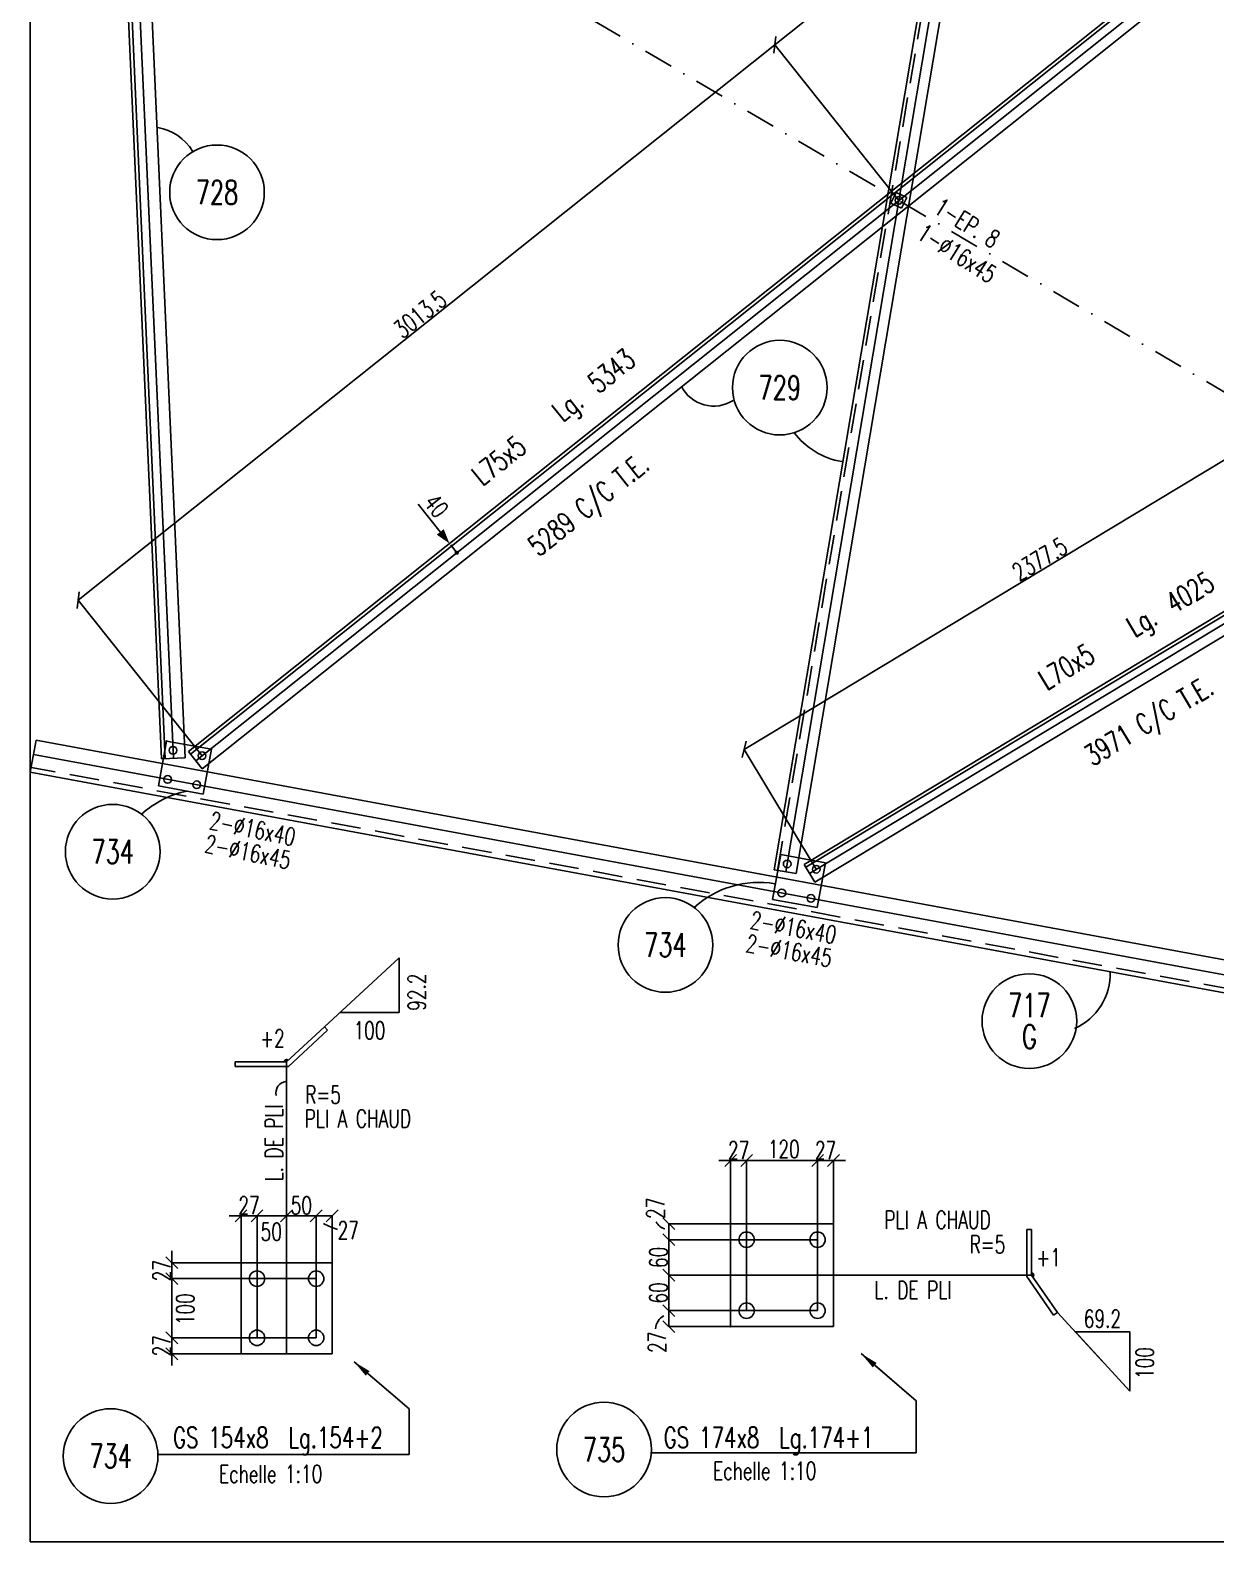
# Model space of a CAD drawing. Extents: x 686686 to 702906, y -4957 to 6593.
# Drawn here: x 686686 to 690695, y -4957 to 154 of the extents above; entities that cross this region are included whole.
import ezdxf
from ezdxf.enums import TextEntityAlignment as Align

# ---------------------------------------------------------------- set-up
doc = ezdxf.new("R2010")
doc.units = 0
doc.header["$LTSCALE"] = 200
doc.header["$MEASUREMENT"] = 0
doc.linetypes.add('DASHDOT', pattern=[1, 0.5, -0.25, 0, -0.25])
doc.linetypes.add('DASHED', pattern=[0.75, 0.5, -0.25])
doc.layers.get('0').update_dxf_attribs({"linetype": 'CONTINUOUS'})
for name, color, linetype in [('ASSI', 6, 'CONTINUOUS'), ('BOLLINI_1', 7, 'CONTINUOUS'), ('BOLLINI_5', 7, 'CONTINUOUS'), ('FORI', 2, 'CONTINUOUS'), ('LINEA_ANG', 2, 'CONTINUOUS'), ('LINEE_PIASTRE', 2, 'CONTINUOUS'), ('LM', 7, 'CONTINUOUS'), ('LS', 7, 'CONTINUOUS'), ('MZ', 6, 'DASHDOT'), ('PIASTRE', 5, 'CONTINUOUS'), ('PIEGA', 4, 'CONTINUOUS'), ('PIEGA_C_3468_50', 7, 'CONTINUOUS'), ('PIEGA_C_4268_50', 7, 'CONTINUOUS'), ('QT_MAL', 7, 'CONTINUOUS'), ('QT_MPR', 7, 'CONTINUOUS'), ('TRAT-Y', 7, 'DASHED')]:
    doc.layers.add(name, color=color, linetype=linetype)
doc.styles.add('QUOTE', font='ROMANS8.SHX', dxfattribs={"width": 0.7})
doc.styles.add('RQL', font='ROMANS8.SHX', dxfattribs={"width": 0.7})
doc.styles.add('RS', font='ROMANS8.shx', dxfattribs={"width": 0.7})
doc.styles.get("Standard").update_dxf_attribs({"font": 'ROMANS8.SHX', "width": 0.7})
doc.dimstyles.new('FRECCE1', dxfattribs={"dimtxt": 60, "dimasz": 6.66, "dimexe": 0, "dimexo": 0, "dimgap": 1, "dimtad": 1, "dimzin": 0, "dimdsep": 46, "dimtxsty": 'RS', "dimblk1": 'QUOTP', "dimblk2": 'QUOTF', "dimsah": 1, "dimcen": 0, "dimclrd": 2, "dimclre": 2, "dimclrt": 7, "dimadec": 0, "dimazin": 0, "dimtfac": 1, "dimtix": 1, "dimtmove": 2, "dimatfit": 3, "dimldrblk": 'QUOTP', "dimfxl": 1, "dimtolj": 1, "dimtzin": 0, "dimarcsym": 0})
doc.dimstyles.new('TRATTO', dxfattribs={"dimscale": 0, "dimtxt": 60, "dimasz": 40, "dimexe": 0, "dimexo": 0, "dimgap": 5, "dimtad": 1, "dimrnd": 0.5, "dimdsep": 46, "dimtxsty": 'RS', "dimblk1": 'OBLIQUE', "dimblk2": 'OBLIQUE', "dimsah": 1, "dimcen": 0.09, "dimclrd": 2, "dimclre": 2, "dimclrt": 7, "dimadec": 0, "dimazin": 0, "dimtfac": 1, "dimtix": 1, "dimtmove": 2, "dimatfit": 3, "dimfxl": 1, "dimtolj": 1, "dimtzin": 0, "dimarcsym": 0})

# ---------------------------------------------------------------- blocks, each defined once
blk = doc.blocks.new('ASSE98')
blk.add_line((0, 0), (1, 0))
at = {"color": 7, "flags": 1}
for tag, p in [('LAV1', (3.07431, 6.82847)), ('LAV2', (3.07431, 6.49513)), ('LAV3', (3.07431, 6.1618)), ('LAV4', (3.07431, 5.82847)), ('LAV5', (3.07431, 5.49513)), ('LAV6', (3.07431, 5.1618)), ('LAV7', (3.07431, 4.82847)), ('LAV8', (3.07431, 4.49513)), ('LAV9', (3.07431, 4.1618)), ('LAV10', (3.07431, 3.82847))]:
    blk.add_attdef(tag, p, '', height=0.2, dxfattribs=at)
at = {"color": 7, "style": 'QUOTE', "width": 0.5, "flags": 1}
for tag, p in [('TI', (1.38308, 6.82731)), ('DI_S', (1.38308, 6.42178)), ('D_S', (1.38308, 6.02092)), ('E_S', (1.38308, 5.68065)), ('NFORI', (1.36454, 5.29792)), ('ALAR', (1.36349, 4.93246)), ('FAM', (1.3775, 4.54645)), ('ALA', (1.38308, 4.19257)), ('DISP2', (1.38308, 3.84971)), ('DISP1', (1.38308, 3.50686)), ('PINZAF', (1.38308, 3.164)), ('PINZAI', (1.38308, 2.82114)), ('TRP', (1.38308, 2.47829)), ('NP', (1.38308, 2.13543)), ('SV', (1.38308, 1.79257)), ('PESO', (1.38308, 1.44971)), ('QUA', (1.38308, 1.10686)), ('LUN', (1.38308, 0.764)), ('PROF', (1.38308, 0.42114)), ('POS', (1.38308, 0.07829))]:
    blk.add_attdef(tag, p, '', height=0.2, dxfattribs=at)
blk = doc.blocks.new('16')
blk.add_circle((0, 0), 1)
blk = doc.blocks.new('MRKR_98')
blk.add_point((0, 0))
at = {"color": 7, "style": 'QUOTE', "width": 0.5, "flags": 1}
for tag, p in [('AUX2', (3.71, 4.93)), ('NFORI', (3.72, 5.3)), ('TI', (3.73, 6.83)), ('DI_S', (3.73, 6.42)), ('D_S', (3.73, 6.02)), ('E_S', (3.73, 5.68)), ('AUX1', (3.73, 4.19)), ('FAM', (3.73, 4.55)), ('COMMESSA', (3.73, 3.85)), ('MD', (3.73, 3.51)), ('MP', (3.73, 3.16)), ('LARGHEZZA', (3.73, 2.82)), ('SPESSORE', (3.73, 2.48)), ('NP', (3.73, 2.14)), ('SV', (3.73, 1.79)), ('PESO', (3.73, 1.45)), ('QUA', (3.73, 1.11)), ('LUN', (3.73, 0.76)), ('PROF', (3.73, 0.42)), ('POS', (3.73, 0.08))]:
    blk.add_attdef(tag, p, '', height=0.2, dxfattribs=at)
at = {"color": 7, "flags": 1}
for tag, p in [('LAV1', (5.26, 6.88)), ('LAV2', (5.26, 6.55)), ('LAV3', (5.26, 6.21)), ('LAV4', (5.26, 5.88)), ('LAV5', (5.26, 5.55)), ('LAV6', (5.26, 5.21)), ('LAV7', (5.26, 4.88)), ('LAV8', (5.26, 4.55)), ('LAV9', (5.26, 4.21)), ('LAV10', (5.26, 3.88))]:
    blk.add_attdef(tag, p, '', height=0.2, dxfattribs=at)
blk = doc.blocks.new('IQ')
for p, q in [((0.5, 0.5), (-0.5, 0.5)), ((-0.5, 0.5), (-0.5, -0.5)), ((0.5, -0.5), (0.5, 0.5)), ((-0.5, -0.5), (0.5, -0.5))]:
    blk.add_line(p, q)
at = {"flags": 1}
for tag, p in [('SPESSORE', (0, -0.01)), ('NUMERO', (0, -0.34))]:
    blk.add_attdef(tag, p, '', height=0.2, dxfattribs=at)
blk = doc.blocks.new('_OBLIQUE')
at = {"color": 0, "linetype": 'ByBlock'}
blk.add_line((-0.5, -0.5), (0.5, 0.5), dxfattribs=at)
blk = doc.blocks.new('*D42')
at = {"layer": 'QT_MPR', "color": 2, "lineweight": -2, "transparency": 16777216}
for p, q in [((690983.6, 1523.1), (689204.1, 105.1)), ((691403, 996.7), (690983.6, 1523.1)), ((689623.6, -421.2), (689204.1, 105.1))]:
    blk.add_line(p, q, dxfattribs=at)
at = {"layer": 'QT_MPR', "color": 2, "lineweight": -2, "transparency": 16777216, "xscale": 40, "yscale": 40, "zscale": 40}
for p, rotation in [((690983.6, 1523.1), 38.55057776440333), ((689204.1, 105.1), 218.5505777644033)]:
    blk.add_blockref('_OBLIQUE', p, dxfattribs=dict(at, rotation=rotation))
at = {"layer": 'QT_MPR', "color": 7, "transparency": 16777216, "insert": (690072, 841.5), "char_height": 60, "attachment_point": 5, "rotation": 38.5506, "style": 'RS'}
blk.add_mtext('\\A1;2275.5', dxfattribs=at)
blk = doc.blocks.new('*D43')
at = {"layer": 'QT_MPR', "color": 2, "lineweight": -2, "transparency": 16777216}
for p, q in [((689204.1, 105.1), (686847.7, -1772.7)), ((689623.6, -421.2), (689204.1, 105.1)), ((687267.1, -2299.1), (686847.7, -1772.7))]:
    blk.add_line(p, q, dxfattribs=at)
at = {"layer": 'QT_MPR', "color": 2, "lineweight": -2, "transparency": 16777216, "xscale": 40, "yscale": 40, "zscale": 40}
for p, rotation in [((689204.1, 105.1), 38.55057776440333), ((686847.7, -1772.7), 218.5505777644033)]:
    blk.add_blockref('_OBLIQUE', p, dxfattribs=dict(at, rotation=rotation))
at = {"layer": 'QT_MPR', "color": 7, "transparency": 16777216, "insert": (688004.1, -806.4), "char_height": 60, "attachment_point": 5, "rotation": 38.5506, "style": 'RS'}
blk.add_mtext('\\A1;3013.5', dxfattribs=at)
blk = doc.blocks.new('*D45')
at = {"layer": 'QT_MPR', "color": 2, "lineweight": -2, "transparency": 16777216}
for p, q in [((691136.4, -1050.8), (689099.9, -2277.6)), ((691380.6, -1456.3), (691136.4, -1050.8)), ((689344.2, -2683.1), (689099.9, -2277.6))]:
    blk.add_line(p, q, dxfattribs=at)
at = {"layer": 'QT_MPR', "color": 2, "lineweight": -2, "transparency": 16777216, "xscale": 40, "yscale": 40, "zscale": 40}
for p, rotation in [((691136.4, -1050.8), 31.0667956511127), ((689099.9, -2277.6), 211.0667956511127)]:
    blk.add_blockref('_OBLIQUE', p, dxfattribs=dict(at, rotation=rotation))
at = {"layer": 'QT_MPR', "color": 7, "transparency": 16777216, "insert": (690100.1, -1634.3), "char_height": 60, "attachment_point": 5, "rotation": 31.0668, "style": 'RS'}
blk.add_mtext('\\A1;2377.5', dxfattribs=at)
blk = doc.blocks.new('*D50')
at = {"layer": 'LS', "color": 2, "lineweight": -2, "transparency": 16777216}
for p, q in [((689054.7, -3668.2), (689014.7, -3668.2)), ((689054.7, -3881.7), (689054.7, -3668.2)), ((689054.7, -3668.2), (689108.7, -3668.2)), ((689108.7, -4175.7), (689108.7, -3668.2)), ((689108.7, -3668.2), (689148.7, -3668.2))]:
    blk.add_line(p, q, dxfattribs=at)
at = {"layer": 'LS', "color": 2, "lineweight": -2, "transparency": 16777216, "xscale": 40, "yscale": 40, "zscale": 40}
blk.add_blockref('_OBLIQUE', (689054.7, -3668.2), dxfattribs=at)
at = {"layer": 'LS', "color": 2, "lineweight": -2, "transparency": 16777216, "xscale": 40, "yscale": 40, "zscale": 40, "rotation": 180.0000000000001}
blk.add_blockref('_OBLIQUE', (689108.7, -3668.2), dxfattribs=at)
at = {"layer": 'LS', "color": 7, "transparency": 16777216, "insert": (689081.7, -3633.2), "char_height": 60, "attachment_point": 5, "style": 'RS'}
blk.add_mtext('\\A1;27', dxfattribs=at)
blk = doc.blocks.new('*D51')
at = {"layer": 'LS', "color": 2, "lineweight": -2, "transparency": 16777216}
for p, q in [((689054.7, -3881.7), (689054.7, -3668.2)), ((689054.7, -3668.2), (689348.7, -3668.2)), ((689348.7, -4175.7), (689348.7, -3668.2))]:
    blk.add_line(p, q, dxfattribs=at)
at = {"layer": 'LS', "color": 2, "lineweight": -2, "transparency": 16777216, "xscale": 40, "yscale": 40, "zscale": 40, "rotation": 180.0000000000001}
blk.add_blockref('_OBLIQUE', (689054.7, -3668.2), dxfattribs=at)
at = {"layer": 'LS', "color": 2, "lineweight": -2, "transparency": 16777216, "xscale": 40, "yscale": 40, "zscale": 40}
blk.add_blockref('_OBLIQUE', (689348.7, -3668.2), dxfattribs=at)
at = {"layer": 'LS', "color": 7, "transparency": 16777216, "insert": (689234.4, -3629.3), "char_height": 60, "attachment_point": 5, "style": 'RS'}
blk.add_mtext('\\A1;120', dxfattribs=at)
blk = doc.blocks.new('*D52')
at = {"layer": 'LS', "color": 2, "lineweight": -2, "transparency": 16777216}
for p, q in [((689348.7, -3668.2), (689308.7, -3668.2)), ((689348.7, -4175.7), (689348.7, -3668.2)), ((689348.7, -3668.2), (689402.7, -3668.2)), ((689402.7, -3881.7), (689402.7, -3668.2)), ((689402.7, -3668.2), (689442.7, -3668.2))]:
    blk.add_line(p, q, dxfattribs=at)
at = {"layer": 'LS', "color": 2, "lineweight": -2, "transparency": 16777216, "xscale": 40, "yscale": 40, "zscale": 40}
blk.add_blockref('_OBLIQUE', (689348.7, -3668.2), dxfattribs=at)
at = {"layer": 'LS', "color": 2, "lineweight": -2, "transparency": 16777216, "xscale": 40, "yscale": 40, "zscale": 40, "rotation": 180.0000000000001}
blk.add_blockref('_OBLIQUE', (689402.7, -3668.2), dxfattribs=at)
at = {"layer": 'LS', "color": 7, "transparency": 16777216, "insert": (689375.7, -3633.2), "char_height": 60, "attachment_point": 5, "style": 'RS'}
blk.add_mtext('\\A1;27', dxfattribs=at)
blk = doc.blocks.new('*D53')
at = {"layer": 'LS', "color": 2, "lineweight": -2, "transparency": 16777216}
for p, q in [((689348.7, -4175.7), (688845.7, -4175.7)), ((688845.7, -4229.7), (688845.7, -4175.7)), ((689054.7, -4229.7), (688845.7, -4229.7))]:
    blk.add_line(p, q, dxfattribs=at)
at = {"layer": 'LS', "color": 2, "lineweight": -2, "transparency": 16777216, "xscale": 40, "yscale": 40, "zscale": 40}
for p, rotation in [((688845.7, -4175.7), 90), ((688845.7, -4229.7), 270)]:
    blk.add_blockref('_OBLIQUE', p, dxfattribs=dict(at, rotation=rotation))
at = {"layer": 'LS', "color": 7, "transparency": 16777216, "insert": (688805.9, -4282.6), "char_height": 60, "attachment_point": 5, "rotation": 90, "style": 'RS'}
blk.add_mtext('\\A1;27', dxfattribs=at)
blk = doc.blocks.new('*D54')
at = {"layer": 'LS', "color": 2, "lineweight": -2, "transparency": 16777216}
for p, q in [((689108.7, -4055.7), (688845.7, -4055.7)), ((688845.7, -4175.7), (688845.7, -4055.7)), ((689108.7, -4175.7), (688845.7, -4175.7))]:
    blk.add_line(p, q, dxfattribs=at)
at = {"layer": 'LS', "color": 2, "lineweight": -2, "transparency": 16777216, "xscale": 40, "yscale": 40, "zscale": 40}
for p, rotation in [((688845.7, -4055.7), 90), ((688845.7, -4175.7), 270)]:
    blk.add_blockref('_OBLIQUE', p, dxfattribs=dict(at, rotation=rotation))
at = {"layer": 'LS', "color": 7, "transparency": 16777216, "insert": (688810.7, -4115.7), "char_height": 60, "attachment_point": 5, "rotation": 90, "style": 'RS'}
blk.add_mtext('\\A1;60', dxfattribs=at)
blk = doc.blocks.new('*D55')
at = {"layer": 'LS', "color": 2, "lineweight": -2, "transparency": 16777216}
for p, q in [((689348.7, -3935.7), (688845.7, -3935.7)), ((688845.7, -4055.7), (688845.7, -3935.7)), ((689108.7, -4055.7), (688845.7, -4055.7))]:
    blk.add_line(p, q, dxfattribs=at)
at = {"layer": 'LS', "color": 2, "lineweight": -2, "transparency": 16777216, "xscale": 40, "yscale": 40, "zscale": 40}
for p, rotation in [((688845.7, -3935.7), 90), ((688845.7, -4055.7), 270)]:
    blk.add_blockref('_OBLIQUE', p, dxfattribs=dict(at, rotation=rotation))
at = {"layer": 'LS', "color": 7, "transparency": 16777216, "insert": (688810.7, -3995.7), "char_height": 60, "attachment_point": 5, "rotation": 90, "style": 'RS'}
blk.add_mtext('\\A1;60', dxfattribs=at)
blk = doc.blocks.new('*D56')
at = {"layer": 'LS', "color": 2, "lineweight": -2, "transparency": 16777216}
for p, q in [((689054.7, -3881.7), (688845.7, -3881.7)), ((688845.7, -3935.7), (688845.7, -3881.7)), ((689108.7, -3935.7), (688845.7, -3935.7))]:
    blk.add_line(p, q, dxfattribs=at)
at = {"layer": 'LS', "color": 2, "lineweight": -2, "transparency": 16777216, "xscale": 40, "yscale": 40, "zscale": 40}
for p, rotation in [((688845.7, -3881.7), 90), ((688845.7, -3935.7), 270)]:
    blk.add_blockref('_OBLIQUE', p, dxfattribs=dict(at, rotation=rotation))
at = {"layer": 'LS', "color": 7, "transparency": 16777216, "insert": (688800.4, -3829.7), "char_height": 60, "attachment_point": 5, "rotation": 90, "style": 'RS'}
blk.add_mtext('\\A1;27', dxfattribs=at)
blk = doc.blocks.new('xxx')
blk.add_circle((0, 0), 8)
at = {"color": 3, "style": 'RQL', "width": 0.7}
blk.add_attdef('POS', text='', height=4, dxfattribs=at).set_placement((0, 0), align=Align.MIDDLE)
at = {"color": 3, "style": 'RQL', "width": 0.7, "flags": 1}
blk.add_attdef('POS1', (-0.39, -5.42), '', height=2, dxfattribs=at)
at = {"style": 'RQL', "width": 0.7, "flags": 1}
blk.add_attdef('TIPO', (-0.39, -8.66), '', height=2, dxfattribs=at)
blk = doc.blocks.new('*D127')
at = {"layer": 'LS', "color": 2, "lineweight": -2, "transparency": 16777216}
for p, q in [((687398.8, -3854.9), (687358.8, -3854.9)), ((687398.8, -4013.5), (687398.8, -3854.9)), ((687398.8, -3854.9), (687452.8, -3854.9)), ((687452.8, -4267.5), (687452.8, -3854.9)), ((687452.8, -3854.9), (687492.8, -3854.9))]:
    blk.add_line(p, q, dxfattribs=at)
at = {"layer": 'LS', "color": 2, "lineweight": -2, "transparency": 16777216, "xscale": 40, "yscale": 40, "zscale": 40}
blk.add_blockref('_OBLIQUE', (687398.8, -3854.9), dxfattribs=at)
at = {"layer": 'LS', "color": 2, "lineweight": -2, "transparency": 16777216, "xscale": 40, "yscale": 40, "zscale": 40, "rotation": 180.0000000000001}
blk.add_blockref('_OBLIQUE', (687452.8, -3854.9), dxfattribs=at)
at = {"layer": 'LS', "color": 7, "transparency": 16777216, "insert": (687425.8, -3819.9), "char_height": 60, "attachment_point": 5, "style": 'RS'}
blk.add_mtext('\\A1;27', dxfattribs=at)
blk = doc.blocks.new('*D128')
at = {"layer": 'LS', "color": 2, "lineweight": -2, "transparency": 16777216}
for p, q in [((687452.8, -4067.5), (687452.8, -3854.9)), ((687452.8, -3854.9), (687552.8, -3854.9)), ((687552.8, -4067.5), (687552.8, -3854.9))]:
    blk.add_line(p, q, dxfattribs=at)
at = {"layer": 'LS', "color": 2, "lineweight": -2, "transparency": 16777216, "xscale": 40, "yscale": 40, "zscale": 40, "rotation": 180.0000000000001}
blk.add_blockref('_OBLIQUE', (687452.8, -3854.9), dxfattribs=at)
at = {"layer": 'LS', "color": 2, "lineweight": -2, "transparency": 16777216, "xscale": 40, "yscale": 40, "zscale": 40}
blk.add_blockref('_OBLIQUE', (687552.8, -3854.9), dxfattribs=at)
at = {"layer": 'LS', "color": 7, "transparency": 16777216, "insert": (687500.9, -3909), "char_height": 60, "attachment_point": 5, "style": 'RS'}
blk.add_mtext('\\A1;50', dxfattribs=at)
blk = doc.blocks.new('*D129')
at = {"layer": 'LS', "color": 2, "lineweight": -2, "transparency": 16777216}
for p, q in [((687552.8, -4067.5), (687552.8, -3854.9)), ((687552.8, -3854.9), (687652.8, -3854.9)), ((687652.8, -4267.5), (687652.8, -3854.9))]:
    blk.add_line(p, q, dxfattribs=at)
at = {"layer": 'LS', "color": 2, "lineweight": -2, "transparency": 16777216, "xscale": 40, "yscale": 40, "zscale": 40, "rotation": 180.0000000000001}
blk.add_blockref('_OBLIQUE', (687552.8, -3854.9), dxfattribs=at)
at = {"layer": 'LS', "color": 2, "lineweight": -2, "transparency": 16777216, "xscale": 40, "yscale": 40, "zscale": 40}
blk.add_blockref('_OBLIQUE', (687652.8, -3854.9), dxfattribs=at)
at = {"layer": 'LS', "color": 7, "transparency": 16777216, "insert": (687602.8, -3819.9), "char_height": 60, "attachment_point": 5, "style": 'RS'}
blk.add_mtext('\\A1;50', dxfattribs=at)
blk = doc.blocks.new('*D130')
at = {"layer": 'LS', "color": 2, "lineweight": -2, "transparency": 16777216}
for p, q in [((687652.8, -4067.5), (687652.8, -3854.9)), ((687652.8, -3854.9), (687706.8, -3854.9)), ((687706.8, -4013.5), (687706.8, -3854.9))]:
    blk.add_line(p, q, dxfattribs=at)
at = {"layer": 'LS', "color": 2, "lineweight": -2, "transparency": 16777216, "xscale": 40, "yscale": 40, "zscale": 40, "rotation": 180.0000000000001}
blk.add_blockref('_OBLIQUE', (687652.8, -3854.9), dxfattribs=at)
at = {"layer": 'LS', "color": 2, "lineweight": -2, "transparency": 16777216, "xscale": 40, "yscale": 40, "zscale": 40}
blk.add_blockref('_OBLIQUE', (687706.8, -3854.9), dxfattribs=at)
at = {"layer": 'LS', "color": 7, "transparency": 16777216, "insert": (687761.5, -3904), "char_height": 60, "attachment_point": 5, "style": 'RS'}
blk.add_mtext('\\A1;27', dxfattribs=at)
blk = doc.blocks.new('*D131')
at = {"layer": 'LS', "color": 2, "lineweight": -2, "transparency": 16777216}
for p, q in [((687165, -4267.5), (687165, -4227.5)), ((687652.8, -4267.5), (687165, -4267.5)), ((687165, -4321.5), (687165, -4267.5)), ((687398.8, -4321.5), (687165, -4321.5)), ((687165, -4321.5), (687165, -4361.5))]:
    blk.add_line(p, q, dxfattribs=at)
at = {"layer": 'LS', "color": 2, "lineweight": -2, "transparency": 16777216, "xscale": 40, "yscale": 40, "zscale": 40}
for p, rotation in [((687165, -4267.5), 270), ((687165, -4321.5), 90)]:
    blk.add_blockref('_OBLIQUE', p, dxfattribs=dict(at, rotation=rotation))
at = {"layer": 'LS', "color": 7, "transparency": 16777216, "insert": (687130, -4294.5), "char_height": 60, "attachment_point": 5, "rotation": 90, "style": 'RS'}
blk.add_mtext('\\A1;27', dxfattribs=at)
blk = doc.blocks.new('*D132')
at = {"layer": 'LS', "color": 2, "lineweight": -2, "transparency": 16777216}
for p, q in [((687652.8, -4067.5), (687165, -4067.5)), ((687165, -4267.5), (687165, -4067.5)), ((687452.8, -4267.5), (687165, -4267.5))]:
    blk.add_line(p, q, dxfattribs=at)
at = {"layer": 'LS', "color": 2, "lineweight": -2, "transparency": 16777216, "xscale": 40, "yscale": 40, "zscale": 40}
for p, rotation in [((687165, -4067.5), 90), ((687165, -4267.5), 270)]:
    blk.add_blockref('_OBLIQUE', p, dxfattribs=dict(at, rotation=rotation))
at = {"layer": 'LS', "color": 7, "transparency": 16777216, "insert": (687210, -4170.8), "char_height": 60, "attachment_point": 5, "rotation": 90, "style": 'RS'}
blk.add_mtext('\\A1;100', dxfattribs=at)
blk = doc.blocks.new('*D133')
at = {"layer": 'LS', "color": 2, "lineweight": -2, "transparency": 16777216}
for p, q in [((687165, -4013.5), (687165, -3973.5)), ((687398.8, -4013.5), (687165, -4013.5)), ((687165, -4067.5), (687165, -4013.5)), ((687452.8, -4067.5), (687165, -4067.5)), ((687165, -4067.5), (687165, -4107.5))]:
    blk.add_line(p, q, dxfattribs=at)
at = {"layer": 'LS', "color": 2, "lineweight": -2, "transparency": 16777216, "xscale": 40, "yscale": 40, "zscale": 40}
for p, rotation in [((687165, -4013.5), 270), ((687165, -4067.5), 90)]:
    blk.add_blockref('_OBLIQUE', p, dxfattribs=dict(at, rotation=rotation))
at = {"layer": 'LS', "color": 7, "transparency": 16777216, "insert": (687130, -4040.5), "char_height": 60, "attachment_point": 5, "rotation": 90, "style": 'RS'}
blk.add_mtext('\\A1;27', dxfattribs=at)
blk = doc.blocks.new('YYY')
blk.add_circle((0, 0), 8)
at = {"color": 3, "style": 'RQL', "width": 0.7}
for tag, p in [('POS3', (0, 0.65)), ('POS2', (0, -4.63))]:
    blk.add_attdef(tag, text='', height=4, dxfattribs=at).set_placement(p, align=Align.CENTER)
at = {"style": 'RQL', "width": 0.7, "flags": 1}
blk.add_attdef('TIPO', text='', height=3, dxfattribs=at).set_placement((0, 0), align=Align.MIDDLE_CENTER)
blk = doc.blocks.new('QUOTP')
at = {"layer": 'ASSI', "color": 2, "const_width": 1.07}
blk.add_lwpolyline([(-0.53, 0, 1), (0.53, 0, 1)], format="xyb", close=True, dxfattribs=at)
blk = doc.blocks.new('QUOTF')
at = {"layer": 'LS', "color": 2}
blk.add_line((7.5, 0), (25.5, 0), dxfattribs=at)
blk.add_solid([(7.5, 2.25), (0, 0), (7.5, -2.25)], dxfattribs=at)
blk = doc.blocks.new('*D174')
at = {"layer": 'QT_MAL', "color": 2, "lineweight": -2, "transparency": 16777216}
for p, q in [((688103.7, -1581.3), (688103.7, -1581.3)), ((688124.4, -1607.4), (688107.8, -1586.5)), ((688128.6, -1612.6), (688128.6, -1612.6))]:
    blk.add_line(p, q, dxfattribs=at)
at = {"layer": 'QT_MAL', "color": 2, "lineweight": -2, "transparency": 16777216, "xscale": 6.66, "yscale": 6.66, "zscale": 6.66}
for name, p, rotation in [('QUOTF', (688103.7, -1581.3), 128.5505777644032), ('QUOTP', (688128.6, -1612.6), 308.5505777644032)]:
    blk.add_blockref(name, p, dxfattribs=dict(at, rotation=rotation))
at = {"layer": 'QT_MAL', "color": 7, "transparency": 16777216, "insert": (688059.2, -1454), "char_height": 60, "attachment_point": 5, "rotation": 308.5506, "style": 'RS'}
blk.add_mtext('\\A1;40', dxfattribs=at)
blk = doc.blocks.new('LPIEGA')
at = {"color": 0, "linetype": 'ByBlock'}
blk.add_line((0, 0), (1, 0), dxfattribs=at)
at = {"color": 0}
for tag, p in [('VUOTO3', (1, 13)), ('VUOTO2', (1, 11)), ('VUOTO1', (1, 9))]:
    blk.add_attdef(tag, p, '', height=1, dxfattribs=at)
at = {"color": 0, "flags": 1}
for tag, p in [('ANG_PIE', (1, 7)), ('INC_PIE', (1, 5)), ('CF', (1, 3)), ('RAGGIO', (1, 1))]:
    blk.add_attdef(tag, p, '', height=1, dxfattribs=at)
blk = doc.blocks.new('imbbull')
at = {"style": 'RS', "width": 0.7, "flags": 1}
for tag, p in [('NN', (-11.1, 0)), ('DIAMETRO', (0, -4.86)), ('SERRAGGIO', (0, -9.71)), ('LUNGHEZZA', (0, -14.57)), ('NB', (0, -19.43)), ('TIPO', (0, -24.38)), ('EL', (-0.14, -29.26))]:
    blk.add_attdef(tag, p, '', height=3, dxfattribs=at)
at = {"style": 'RS', "width": 0.7}
blk.add_attdef('BULLONE', (0, 0), '', height=3, dxfattribs=at)
blk = doc.blocks.new('bull')
at = {"style": 'RS', "width": 0.7, "flags": 1}
for tag, p in [('NN', (-12.25, 0)), ('DIAMETRO', (0, -4.86)), ('SERRAGGIO', (0, -9.71)), ('LUNGHEZZA', (0, -14.57)), ('NB', (0, -19.43)), ('TIPO', (0, -24.12)), ('EL', (-0.14, -29))]:
    blk.add_attdef(tag, p, '', height=3, dxfattribs=at)
at = {"style": 'RS', "width": 0.7}
blk.add_attdef('BULLONE', (0, 0), '', height=3, dxfattribs=at)

msp = doc.modelspace()

# ---------------------------------------------------------------- linework, layer by layer
at = {"layer": 'LINEA_ANG'}
for p, q in [((689201.981, -2684.949), (690088.947, 2583.916)), ((690162.906, 2571.466), (689275.94, -2697.4)), ((687130.044, -2309.671), (686978.283, 1068.922)), ((687058.202, 1072.512), (687209.963, -2306.081)), ((691399.212, 1044.832), (687220.674, -2284.954)), ((687267.414, -2343.608), (691445.952, 986.177)), ((692750.859, -589.974), (689303.18, -2667.022)), ((689339.303, -2726.982), (692786.982, -649.933)), ((686685.848, -2354.319), (686705.848, -2246.152)), ((686705.848, -2246.152), (695194.953, -3815.796)), ((687220.674, -2284.954), (687267.414, -2343.608)), ((687209.963, -2306.081), (687130.044, -2309.671)), ((695174.953, -3923.962), (686685.848, -2354.319)), ((689275.94, -2697.4), (689201.981, -2684.949)), ((689303.18, -2667.022), (689339.303, -2726.982))]:
    msp.add_line(p, q, dxfattribs=at)
at = {"layer": 'LINEA_ANG', "color": 2}
for p, q in [((687142.531, -2309.11), (686990.77, 1069.483)), ((691406.378, 1035.838), (687227.841, -2293.948)), ((692756.536, -599.396), (689308.856, -2676.445))]:
    msp.add_line(p, q, dxfattribs=at)
at = {"layer": 'LINEE_PIASTRE'}
for p, q in [((687119.151, -2400.877), (687147.151, -2249.444)), ((687147.151, -2249.444), (687298.584, -2277.444)), ((687298.584, -2277.444), (687270.584, -2428.877)), ((687270.584, -2428.877), (687119.151, -2400.877)), ((689196.267, -2784.938), (689224.267, -2633.505)), ((689224.267, -2633.505), (689375.7, -2661.505)), ((689375.7, -2661.505), (689347.7, -2812.938)), ((689347.7, -2812.938), (689196.267, -2784.938)), ((687552.802, -3333.827), (687680.726, -3215.881)), ((687680.726, -3215.881), (687691.572, -3227.644)), ((687559.052, -3349.827), (687691.572, -3227.644)), ((687378.802, -3349.827), (687378.802, -3333.827)), ((687378.802, -3333.827), (687552.802, -3333.827)), ((687378.802, -3349.827), (687559.052, -3349.827)), ((689402.66, -3881.747), (689054.66, -3881.747)), ((689054.66, -3881.747), (689054.66, -4229.747)), ((689402.66, -4229.747), (689402.66, -3881.747)), ((690056.489, -3901.747), (690056.489, -4060.743)), ((690056.489, -3901.747), (690072.489, -3901.747)), ((690072.489, -3901.747), (690072.489, -4055.747)), ((687398.802, -4013.55), (687398.802, -4321.55)), ((687706.802, -4013.55), (687398.802, -4013.55)), ((687706.802, -4321.55), (687706.802, -4013.55)), ((690056.489, -4060.743), (690146.964, -4191.487)), ((690072.489, -4055.747), (690160.121, -4182.382)), ((690160.121, -4182.382), (690146.964, -4191.487)), ((689054.66, -4229.747), (689402.66, -4229.747)), ((687398.802, -4321.55), (687706.802, -4321.55))]:
    msp.add_line(p, q, dxfattribs=at)
at = {"layer": 'LINEE_PIASTRE', "color": 6}
msp.add_line((687680.726, -3215.881), (687933.16, -2983.137), dxfattribs=at)
at = {"layer": 'LINEE_PIASTRE', "const_width": 10}
for points in [[(687556.478, -3330.438, 0.20947536), (687552.802, -3328.827, 0.41421356), (687547.802, -3333.827, 0.41421356)], [(690075.334, -4059.858, 0.73535773), (690072.489, -4050.747)]]:
    msp.add_lwpolyline(points, format="xyb", dxfattribs=at)
at = {"layer": 'LS', "color": 6}
for p, q in [((686696.757, -2295.319), (693856.825, -3619.222)), ((687933.16, -2983.137), (687933.16, -3167.926)), ((687933.16, -3167.926), (687732.738, -3167.926)), ((687552.802, -3854.92), (687552.802, -3333.827)), ((689402.66, -4055.747), (690072.489, -4055.747)), ((690160.121, -4182.382), (690312.694, -4347.863)), ((689681.989, -4480.225), (689496.247, -4321.055)), ((687967.251, -4508.062), (687781.509, -4348.892)), ((689681.989, -4655.951), (689681.989, -4480.225)), ((687120.294, -4662.208), (687967.251, -4662.208)), ((688786.168, -4655.951), (689681.989, -4655.951))]:
    msp.add_line(p, q, dxfattribs=at)
at = {"layer": 'LS', "color": 8}
msp.add_lwpolyline([(686686.108, 6522.765), (686686.108, -4957.235), (699406.108, -4957.235), (699406.108, -3357.235), (702906.108, -3357.235), (702906.108, 6522.765), (686686.108, 6522.765)], close=True, dxfattribs=at)
at = {"layer": 'LS', "color": 6}
msp.add_lwpolyline([(690404.894, -4447.863), (690404.894, -4247.863), (690220.494, -4247.863)], close=True, dxfattribs=at)
for points in [[(687827.069, -4387.934), (687967.251, -4508.062), (687967.251, -4662.208)], [(689541.807, -4360.097), (689681.989, -4480.225), (689681.989, -4655.951)]]:
    msp.add_lwpolyline(points, dxfattribs=at)
for centre, radius, start, end in [((687086.403, -347.405), 175.183, 32.112541, 79.669609), ((688996.772, -995.411), 121.419, 206.514233, 302.881467), ((689474.686, -1050.817), 257.71, 216.835308, 260.151849), ((687281.525, -2739.103), 326.855, 101.519085, 132.142041), ((689150.691, -3054.43), 326.855, 80.594177, 132.142041), ((690133.928, -3035.357), 204.714, 294.278118, 1.516283), ((687554.363, -3438.345), 37.782, 95.919887, 195.152947), ((687805.882, -3643.91), 269.637, 241.699941, 252.580097), ((688840.944, -3858.556), 41.37, 203.812174, 257.961759), ((688855.563, -4240.766), 55.019, 119.010823, 176.16849)]:
    msp.add_arc(centre, radius, start, end, dxfattribs=at)
for points in [[(689548.314, -4352.504), (689496.247, -4321.055), (689535.3, -4367.69)], [(687833.576, -4380.341), (687781.509, -4348.892), (687820.562, -4395.528)]]:
    msp.add_solid(points, dxfattribs=at)
at = {"layer": 'MZ'}
msp.add_line((691611.767, -1592.475), (686720.228, 1289.152), dxfattribs=at)
at = {"layer": 'PIEGA', "color": 6}
for p, q in [((687552.802, -4321.55), (687552.802, -4013.55)), ((689402.66, -4055.747), (689054.66, -4055.747))]:
    msp.add_line(p, q, dxfattribs=at)
at = {"layer": 'TRAT-Y'}
for p, q in [((689213.321, -2686.858), (690100.287, 2582.007)), ((695177.862, -3908.229), (686688.757, -2338.585))]:
    msp.add_line(p, q, dxfattribs=at)

# ---------------------------------------------------------------- block references
at = {"layer": 'ASSI'}
for p, xscale, zscale, rotation in [((690128.392, 2577.276), 5343, 5343, 260.4443642950292), ((687018.242, 1070.717), 3382, 3382, 272.5719085883557)]:
    msp.add_blockref('ASSE98', p, dxfattribs=dict(at, xscale=xscale, zscale=zscale, rotation=rotation))
ref = msp.add_blockref('ASSE98', (691424.14, 1013.549), dxfattribs=dict(at, xscale=5342.999999999999, zscale=5342.999999999999, rotation=218.5505777644033))
ref.add_attrib('PROF', 'L75x5', (688215.452, -1389.943), dxfattribs={"layer": '0', "color": 2, "height": 70, "rotation": 38.550578, "style": 'QUOTE', "width": 0.7})
ref.add_attrib('LUN', '5343', (688607.732, -1077.343), dxfattribs={"layer": '0', "color": 2, "height": 70, "rotation": 38.550578, "style": 'QUOTE', "width": 0.7})
ref.add_attrib('PESO', '5289 C/C T.E.', (688405.53, -1628.471), dxfattribs={"layer": '0', "color": 2, "height": 70, "rotation": 38.550578, "style": 'QUOTE', "width": 0.7})
ref.add_attrib('SV', 'Lg.', (688487.191, -1173.4), dxfattribs={"layer": '0', "color": 2, "height": 70, "rotation": 38.550578, "style": 'QUOTE', "width": 0.7})
ref = msp.add_blockref('ASSE98', (692768.921, -619.953), dxfattribs=dict(at, xscale=4025, zscale=4025, rotation=211.0667956511127))
ref.add_attrib('PROF', 'L70x5', (690123.817, -2079.235), dxfattribs={"layer": '0', "color": 2, "height": 70, "rotation": 31.066796, "style": 'QUOTE', "width": 0.7})
ref.add_attrib('LUN', '4025', (690553.471, -1820.391), dxfattribs={"layer": '0', "color": 2, "height": 70, "rotation": 31.066796, "style": 'QUOTE', "width": 0.7})
ref.add_attrib('PESO', '3971 C/C T.E.', (690278.628, -2336.205), dxfattribs={"layer": '0', "color": 2, "height": 70, "rotation": 31.066796, "style": 'QUOTE', "width": 0.7})
ref.add_attrib('SV', 'Lg.', (690421.445, -1899.929), dxfattribs={"layer": '0', "color": 2, "height": 70, "rotation": 31.066796, "style": 'QUOTE', "width": 0.7})
at = {"layer": 'ASSI', "xscale": 8633, "rotation": 349.5242691393383}
msp.add_blockref('ASSE98', (686686.108, -2354.367), dxfattribs=at)
at = {"layer": 'BOLLINI_1'}
for p, xscale, yscale, zscale, values in [((687317.487, -394.016), 19.99799999950235, 19.99799999950235, 19.99799999950235, {'POS': '728'}), ((689220.861, -1054.427), 19.99799999950235, 19.99799999950235, 19.99799999950235, {'POS': '729'}), ((686964.838, -2623.702), 19.9999999995, 19.9999999995, 19.9999999995, {'POS': '734'}), ((688834.004, -2939.029), 19.9999999995, 19.9999999995, 19.9999999995, {'POS': '734'}), ((688626.52, -4645.338), 19.9999999995, 19.9999999995, 19.9999999995, {'POS': '735'}), ((686957.77, -4667.394), 19.9999999995, 19.9999999995, 19.9999999995, {'POS': '734'})]:
    msp.add_blockref('xxx', p, dxfattribs=dict(at, xscale=xscale, yscale=yscale, zscale=zscale)).add_auto_attribs(values)
at = {"layer": 'BOLLINI_5'}
ref = msp.add_blockref('YYY', (690064.967, -3196.524), dxfattribs=dict(at, xscale=-19.99970832477619, yscale=19.99970832471798, zscale=19.99970832474173))
ref.add_attrib('POS3', '717', dxfattribs={"layer": '0', "color": 3, "height": 79.9988, "style": 'RQL', "width": 0.7}).set_placement((690064.967, -3183.585), align=Align.CENTER)
ref.add_attrib('POS2', 'G', dxfattribs={"layer": '0', "color": 3, "height": 79.999, "style": 'RQL', "width": 0.7}).set_placement((690064.967, -3289.131), align=Align.CENTER)
at = {"layer": 'FORI'}
for p, xscale, yscale, zscale, rotation in [((689623.618, -421.248), 13, 13, 13, 98.96852545888234), ((687168.792, -2280.903), -13, 13, 13, 118.9949420594324), ((687150.61, -2379.236), -13, 13, 13, 124.5242691393812), ((687248.943, -2397.418), -13, 13, 13, 124.5242691393812), ((689245.908, -2664.964), -13, 13, 13, 118.9949420594324), ((689227.726, -2763.297), -13, 13, 13, 124.5242691393812), ((689326.059, -2781.479), -13, 13, 13, 124.5242691393812), ((689108.66, -3935.747), 26, 26, 26, 44.99999999835904), ((689348.66, -3935.747), 26, 26, 26, 44.99999999835904), ((687452.802, -4067.55), 26, 26, 26, 298.078516422), ((687652.802, -4067.55), 26, 26, 26, 314.9999999991892), ((689108.66, -4175.747), -26, 26, 26, 95.76333638669469), ((689348.66, -4175.747), 26, 26, 26, 264.2366636099999), ((687452.802, -4267.55), 26, 26, 26, 298.078516422), ((687652.802, -4267.55), 26, 26, 26, 314.9999999991892)]:
    msp.add_blockref('16', p, dxfattribs=dict(at, xscale=xscale, yscale=yscale, zscale=zscale, rotation=rotation))
at = {"layer": 'FORI', "xscale": 13, "yscale": 13, "zscale": 13}
for p in [(687267.125, -2299.085), (689344.241, -2683.146)]:
    msp.add_blockref('16', p, dxfattribs=at)
at = {"layer": 'LM', "xscale": 39.99999999999999, "yscale": 39.99999999999999, "zscale": 39.99999999999999, "rotation": 64.19867281748785}
msp.add_blockref('IQ', (689623.618, -421.248), dxfattribs=at)
at = {"layer": 'LS', "color": 7, "xscale": 20, "yscale": 20, "zscale": 20}
for name, p, rotation, values in [('imbbull', (689737.771, -460.845), 328.3916601457295, {'BULLONE': '1-EP. 8'}), ('bull', (689680.487, -547.975), 327.8322326289042, {'BULLONE': '1-%%c16x45                '}), ('bull', (687288.334, -2546.165), 348.4067700187479, {'BULLONE': '2-%%c16x40                '}), ('bull', (687272.257, -2624.533), 348.4067700187479, {'BULLONE': '2-%%c16x45                '}), ('bull', (689117.112, -2882.984), 349.5631759519133, {'BULLONE': '2-%%c16x40                '}), ('bull', (689102.62, -2961.66), 349.5631759519133, {'BULLONE': '2-%%c16x45                '})]:
    msp.add_blockref(name, p, dxfattribs=dict(at, rotation=rotation)).add_auto_attribs(values)
at = {"layer": 'PIASTRE', "xscale": 19.99999999999998, "yscale": 19.99999999999998, "zscale": 19.99999999999998, "rotation": 169.5242691393771}
for p in [(687147.151, -2249.444), (689224.267, -2633.505)]:
    msp.add_blockref('MRKR_98', p, dxfattribs=at)
at = {"layer": 'PIASTRE'}
ref = msp.add_blockref('MRKR_98', (689054.66, -4229.747), dxfattribs=dict(at, xscale=2, yscale=2, zscale=2))
ref.add_attrib('PROF', 'GS 174x8  Lg.174+1', (688828.136, -4639.62), dxfattribs={"layer": '0', "color": 2, "height": 70, "style": 'RS', "width": 0.7})
ref = msp.add_blockref('MRKR_98', (687398.802, -4321.55), dxfattribs=dict(at, xscale=2, yscale=2, zscale=2))
ref.add_attrib('PROF', 'GS 154x8  Lg.154+2', (687168.467, -4639.673), dxfattribs={"layer": '0', "color": 2, "height": 70, "style": 'RS', "width": 0.7})
at = {"layer": 'PIEGA_C_3468_50'}
ref = msp.add_blockref('LPIEGA', (687552.802, -4321.55), dxfattribs=dict(at, xscale=308, zscale=308, rotation=90))
ref.add_attrib('RAGGIO', 'R=5', (687615.885, -3475.39), dxfattribs={"layer": '0', "color": 7, "height": 60, "style": 'RS', "width": 0.7})
ref.add_attrib('CF', 'PLI A CHAUD', (687614.03, -3556.455), dxfattribs={"layer": '0', "color": 7, "height": 60, "style": 'RS', "width": 0.7})
ref.add_attrib('INC_PIE', '+2', (687463.743, -3285.251), dxfattribs={"layer": '0', "color": 7, "height": 60, "style": 'RS', "width": 0.7})
at = {"layer": 'PIEGA_C_4268_50'}
ref = msp.add_blockref('LPIEGA', (689402.66, -4055.747), dxfattribs=dict(at, xscale=348, zscale=348, rotation=180))
ref.add_attrib('RAGGIO', 'R=5', (689862.976, -3981.431), dxfattribs={"layer": '0', "color": 7, "height": 60, "style": 'RS', "width": 0.7})
ref.add_attrib('CF', 'PLI A CHAUD', (689574.475, -3898.606), dxfattribs={"layer": '0', "color": 7, "height": 60, "style": 'RS', "width": 0.7})
ref.add_attrib('INC_PIE', '+1', (690088.489, -4025.801), dxfattribs={"layer": '0', "color": 7, "height": 60, "style": 'RS', "width": 0.7})

# ---------------------------------------------------------------- texts
at = {"color": 7, "style": 'RS', "width": 0.7}
msp.add_text('L. DE PLI', height=60, rotation=90, dxfattribs=at).set_placement((687539.938, -3738.693))
msp.add_text('L. DE PLI', height=60, dxfattribs=at).set_placement((689541.022, -4136.142))
at = {"layer": 'LS', "color": 7, "style": 'RS', "width": 0.7}
for s, p in [('92.2', (687993.16, -3098.726)), ('100', (690455.05, -4353.109))]:
    msp.add_text(s, height=60, rotation=90, dxfattribs=at).set_placement(p, align=Align.MIDDLE)
for s, p in [('100', (687833.16, -3227.926)), ('69.2', (690312.038, -4202.946))]:
    msp.add_text(s, height=60, dxfattribs=at).set_placement(p, align=Align.MIDDLE)
for p in [(687324.309, -4757.909), (688995.077, -4747.25)]:
    msp.add_text('Echelle 1:10', height=60, dxfattribs=at).set_placement(p)

# ---------------------------------------------------------------- dimensions: what is measured, and where the dimension line sits
at = {"layer": 'LS'}
for base, p1, p2, text, picture, middle in [((689108.66, -3668.248), (689054.66, -3881.747), (689108.66, -4175.747), '27', '*D50', (689081.66, -3633.248)), ((689402.66, -3668.248), (689348.66, -4175.747), (689402.66, -3881.747), '27', '*D52', (689375.66, -3633.248)), ((687452.802, -3854.92), (687398.802, -4013.55), (687452.802, -4267.55), '27', '*D127', (687425.802, -3819.92)), ((687652.802, -3854.92), (687552.802, -4067.55), (687652.802, -4267.55), '50', '*D129', (687602.802, -3819.92))]:
    dim = msp.add_linear_dim(base=base, p1=p1, p2=p2, text=text, dimstyle='TRATTO', override={"dimscale": 1}, dxfattribs=at)
    dim.commit()
    dim.dimension.update_dxf_attribs({"geometry": picture, "text_midpoint": middle})
for base, p1, p2, text, picture, middle in [((689348.66, -3668.248), (689054.66, -3881.747), (689348.66, -4175.747), '120', '*D51', (689234.444, -3629.291)), ((687552.802, -3854.92), (687452.802, -4067.55), (687552.802, -4067.55), '50', '*D128', (687500.884, -3908.961)), ((687706.802, -3854.92), (687652.802, -4067.55), (687706.802, -4013.55), '27', '*D130', (687761.477, -3904.048))]:
    dim = msp.add_linear_dim(base=base, p1=p1, p2=p2, text=text, dimstyle='TRATTO', override={"dimscale": 1}, dxfattribs=at)
    dim.commit()
    dim.dimension.update_dxf_attribs({"geometry": picture, "text_midpoint": middle, "dimtype": 128})
for base, p1, p2, text, picture, middle in [((688845.684, -3881.747), (689108.66, -3935.747), (689054.66, -3881.747), '27', '*D56', (688800.388, -3829.722)), ((687164.957, -4067.55), (687452.802, -4267.55), (687652.802, -4067.55), '100', '*D132', (687210.024, -4170.781)), ((688845.684, -4175.747), (689054.66, -4229.747), (689348.66, -4175.747), '27', '*D53', (688805.865, -4282.584))]:
    dim = msp.add_linear_dim(base=base, p1=p1, p2=p2, angle=90, text=text, dimstyle='TRATTO', override={"dimscale": 1}, dxfattribs=at)
    dim.commit()
    dim.dimension.update_dxf_attribs({"geometry": picture, "text_midpoint": middle, "dimtype": 128})
for base, p1, p2, text, picture, middle in [((688845.684, -3935.747), (689108.66, -4055.747), (689348.66, -3935.747), '60', '*D55', (688810.684, -3995.747)), ((687164.957, -4013.55), (687452.802, -4067.55), (687398.802, -4013.55), '27', '*D133', (687129.957, -4040.55)), ((688845.684, -4055.747), (689108.66, -4175.747), (689108.66, -4055.747), '60', '*D54', (688810.684, -4115.747)), ((687164.957, -4267.55), (687398.802, -4321.55), (687652.802, -4267.55), '27', '*D131', (687129.957, -4294.55))]:
    dim = msp.add_linear_dim(base=base, p1=p1, p2=p2, angle=90, text=text, dimstyle='TRATTO', override={"dimscale": 1}, dxfattribs=at)
    dim.commit()
    dim.dimension.update_dxf_attribs({"geometry": picture, "text_midpoint": middle})
at = {"layer": 'QT_MAL'}
dim = msp.add_linear_dim(base=(688103.656, -1581.325), p1=(688128.584, -1612.607), p2=(688103.656, -1581.325), angle=308.550578, text='40', dimstyle='FRECCE1', dxfattribs=at)
dim.commit()
dim.dimension.update_dxf_attribs({"geometry": '*D174', "text_midpoint": (688059.152, -1454.008), "dimtype": 128})
at = {"layer": 'QT_MPR'}
for base, p1, p2, angle, text, picture, middle in [((689204.15, 105.141), (691403.024, 996.723), (689623.618, -421.248), 38.550578, '2275.5', '*D42', (690072.041, 841.498)), ((686847.657, -1772.696), (689623.618, -421.248), (687267.125, -2299.085), 38.550578, '3013.5', '*D43', (688004.091, -806.405)), ((689099.949, -2277.646), (691380.643, -1456.319), (689344.241, -2683.146), 31.066796, '2377.5', '*D45', (690100.088, -1634.253))]:
    dim = msp.add_linear_dim(base=base, p1=p1, p2=p2, angle=angle, text=text, dimstyle='TRATTO', override={"dimscale": 1}, dxfattribs=at)
    dim.commit()
    dim.dimension.update_dxf_attribs({"geometry": picture, "text_midpoint": middle, "dimtype": 128})

doc.saveas('drawing.dxf')
